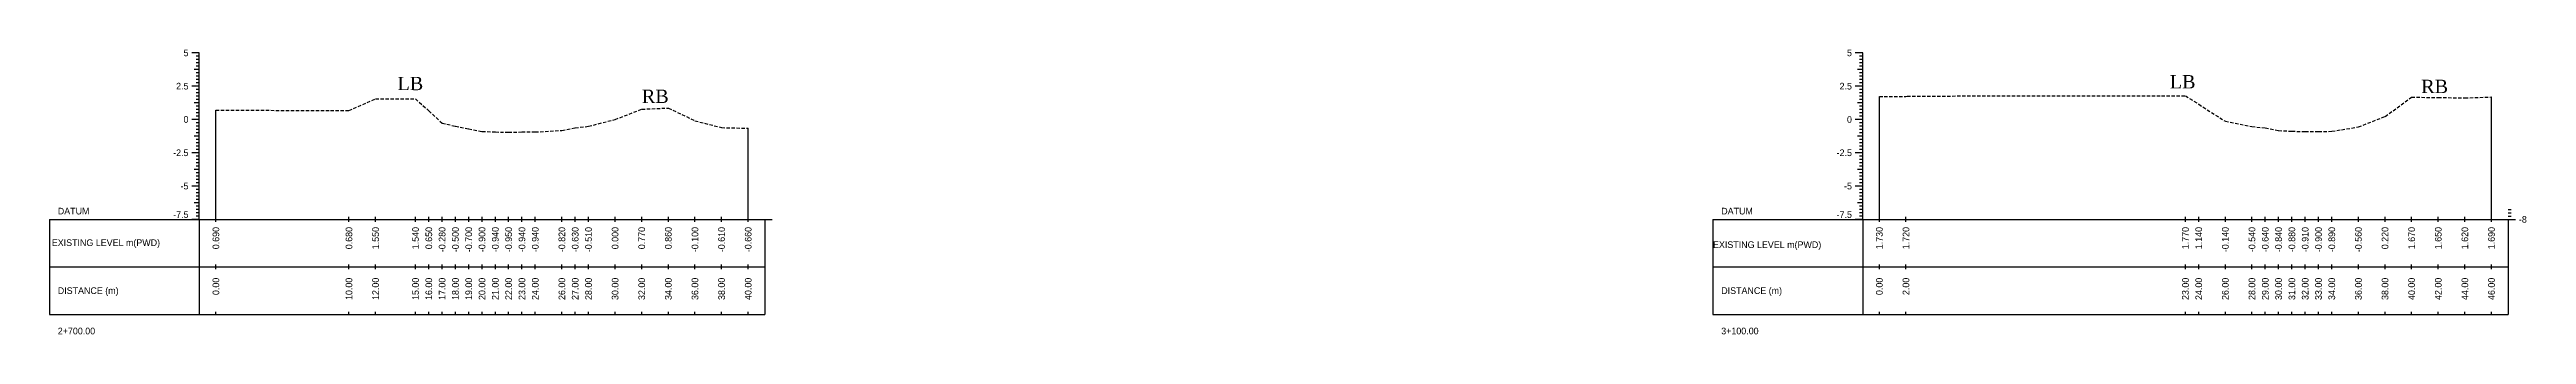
# Model space of a CAD drawing. Header units: inches. Extents: x 6579 to 9220, y -2276 to -1013.
# Drawn here: x 7905.2 to 8091.3, y -1494.5 to -1473.1 of the extents above; entities that cross this region are included whole.
import ezdxf
from ezdxf.enums import TextEntityAlignment as Align

# ---------------------------------------------------------------- set-up
doc = ezdxf.new("R2010")
doc.units = ezdxf.units.IN
doc.header["$MEASUREMENT"] = 0
doc.linetypes.add('HIDDEN', pattern=[0.375, 0.25, -0.125])
doc.layers.add('CS_Drawing', color=7, linetype='Continuous')
doc.layers.add('GL', color=3, linetype='HIDDEN')
doc.styles.add('romans', font='romans.shx')

msp = doc.modelspace()

# ---------------------------------------------------------------- linework, layer by layer
at = {"layer": 'CS_Drawing'}
for p, q in [((7916.45, -1473.39), (7915.89, -1473.39)), ((7916.45, -1473.39), (7916.06, -1473.39)), ((7916.45, -1473.39), (7916.22, -1473.39)), ((7916.45, -1473.64), (7916.22, -1473.64)), ((7916.45, -1473.89), (7916.22, -1473.89)), ((7916.45, -1485.89), (7916.45, -1473.39)), ((8041.45, -1473.39), (8040.89, -1473.39)), ((8041.45, -1473.39), (8041.06, -1473.39)), ((8041.45, -1473.39), (8041.22, -1473.39)), ((8041.45, -1473.64), (8041.22, -1473.64)), ((8041.45, -1473.89), (8041.22, -1473.89)), ((8041.45, -1485.89), (8041.45, -1473.39)), ((7916.45, -1475.89), (7915.89, -1475.89)), ((7916.45, -1474.64), (7916.06, -1474.64)), ((7916.45, -1475.89), (7916.06, -1475.89)), ((7916.45, -1474.14), (7916.22, -1474.14)), ((7916.45, -1474.39), (7916.22, -1474.39)), ((7916.45, -1474.64), (7916.22, -1474.64)), ((7916.45, -1474.89), (7916.22, -1474.89)), ((7916.45, -1475.14), (7916.22, -1475.14)), ((7916.45, -1475.39), (7916.22, -1475.39)), ((7916.45, -1475.64), (7916.22, -1475.64)), ((7916.45, -1475.89), (7916.22, -1475.89)), ((8041.45, -1475.89), (8040.89, -1475.89)), ((8041.45, -1474.64), (8041.06, -1474.64)), ((8041.45, -1475.89), (8041.06, -1475.89)), ((8041.45, -1474.14), (8041.22, -1474.14)), ((8041.45, -1474.39), (8041.22, -1474.39)), ((8041.45, -1474.64), (8041.22, -1474.64)), ((8041.45, -1474.89), (8041.22, -1474.89)), ((8041.45, -1475.14), (8041.22, -1475.14)), ((8041.45, -1475.39), (8041.22, -1475.39)), ((8041.45, -1475.64), (8041.22, -1475.64)), ((8041.45, -1475.89), (8041.22, -1475.89)), ((7916.45, -1477.14), (7916.06, -1477.14)), ((7916.45, -1476.14), (7916.22, -1476.14)), ((7916.45, -1476.39), (7916.22, -1476.39)), ((7916.45, -1476.64), (7916.22, -1476.64)), ((7916.45, -1476.89), (7916.22, -1476.89)), ((7916.45, -1477.14), (7916.22, -1477.14)), ((7916.45, -1477.39), (7916.22, -1477.39)), ((7916.45, -1477.64), (7916.22, -1477.64)), ((7917.7, -1485.89), (7917.7, -1477.7)), ((8041.45, -1477.14), (8041.06, -1477.14)), ((8041.45, -1476.14), (8041.22, -1476.14)), ((8041.45, -1476.39), (8041.22, -1476.39)), ((8041.45, -1476.64), (8041.22, -1476.64)), ((8041.45, -1476.89), (8041.22, -1476.89)), ((8041.45, -1477.14), (8041.22, -1477.14)), ((8041.45, -1477.39), (8041.22, -1477.39)), ((8041.45, -1477.64), (8041.22, -1477.64)), ((8042.7, -1485.89), (8042.7, -1476.66)), ((8088.7, -1485.89), (8088.7, -1476.7)), ((7916.45, -1478.39), (7915.89, -1478.39)), ((7916.45, -1478.39), (7916.06, -1478.39)), ((7916.45, -1479.64), (7916.06, -1479.64)), ((7916.45, -1477.89), (7916.22, -1477.89)), ((7916.45, -1478.14), (7916.22, -1478.14)), ((7916.45, -1478.39), (7916.22, -1478.39)), ((7916.45, -1478.64), (7916.22, -1478.64)), ((7916.45, -1478.89), (7916.22, -1478.89)), ((7916.45, -1479.14), (7916.22, -1479.14)), ((7916.45, -1479.39), (7916.22, -1479.39)), ((7916.45, -1479.64), (7916.22, -1479.64)), ((7957.7, -1485.89), (7957.7, -1479.05)), ((8041.45, -1478.39), (8040.89, -1478.39)), ((8041.45, -1478.39), (8041.06, -1478.39)), ((8041.45, -1479.64), (8041.06, -1479.64)), ((8041.45, -1477.89), (8041.22, -1477.89)), ((8041.45, -1478.14), (8041.22, -1478.14)), ((8041.45, -1478.39), (8041.22, -1478.39)), ((8041.45, -1478.64), (8041.22, -1478.64)), ((8041.45, -1478.89), (8041.22, -1478.89)), ((8041.45, -1479.14), (8041.22, -1479.14)), ((8041.45, -1479.39), (8041.22, -1479.39)), ((8041.45, -1479.64), (8041.22, -1479.64)), ((7916.45, -1480.89), (7915.89, -1480.89)), ((7916.45, -1480.89), (7916.06, -1480.89)), ((7916.45, -1479.89), (7916.22, -1479.89)), ((7916.45, -1480.14), (7916.22, -1480.14)), ((7916.45, -1480.39), (7916.22, -1480.39)), ((7916.45, -1480.64), (7916.22, -1480.64)), ((7916.45, -1480.89), (7916.22, -1480.89)), ((7916.45, -1481.14), (7916.22, -1481.14)), ((7916.45, -1481.39), (7916.22, -1481.39)), ((8041.45, -1480.89), (8040.89, -1480.89)), ((8041.45, -1480.89), (8041.06, -1480.89)), ((8041.45, -1479.89), (8041.22, -1479.89)), ((8041.45, -1480.14), (8041.22, -1480.14)), ((8041.45, -1480.39), (8041.22, -1480.39)), ((8041.45, -1480.64), (8041.22, -1480.64)), ((8041.45, -1480.89), (8041.22, -1480.89)), ((8041.45, -1481.14), (8041.22, -1481.14)), ((8041.45, -1481.39), (8041.22, -1481.39)), ((7916.45, -1483.39), (7915.89, -1483.39)), ((7916.45, -1482.14), (7916.06, -1482.14)), ((7916.45, -1483.39), (7916.06, -1483.39)), ((7916.45, -1481.64), (7916.22, -1481.64)), ((7916.45, -1481.89), (7916.22, -1481.89)), ((7916.45, -1482.14), (7916.22, -1482.14)), ((7916.45, -1482.39), (7916.22, -1482.39)), ((7916.45, -1482.64), (7916.22, -1482.64)), ((7916.45, -1482.89), (7916.22, -1482.89)), ((7916.45, -1483.14), (7916.22, -1483.14)), ((7916.45, -1483.39), (7916.22, -1483.39)), ((8041.45, -1483.39), (8040.89, -1483.39)), ((8041.45, -1482.14), (8041.06, -1482.14)), ((8041.45, -1483.39), (8041.06, -1483.39)), ((8041.45, -1481.64), (8041.22, -1481.64)), ((8041.45, -1481.89), (8041.22, -1481.89)), ((8041.45, -1482.14), (8041.22, -1482.14)), ((8041.45, -1482.39), (8041.22, -1482.39)), ((8041.45, -1482.64), (8041.22, -1482.64)), ((8041.45, -1482.89), (8041.22, -1482.89)), ((8041.45, -1483.14), (8041.22, -1483.14)), ((8041.45, -1483.39), (8041.22, -1483.39)), ((7916.45, -1484.64), (7916.06, -1484.64)), ((7916.45, -1483.64), (7916.22, -1483.64)), ((7916.45, -1483.89), (7916.22, -1483.89)), ((7916.45, -1484.14), (7916.22, -1484.14)), ((7916.45, -1484.39), (7916.22, -1484.39)), ((7916.45, -1484.64), (7916.22, -1484.64)), ((7916.45, -1484.89), (7916.22, -1484.89)), ((7916.45, -1485.14), (7916.22, -1485.14)), ((8041.45, -1484.64), (8041.06, -1484.64)), ((8041.45, -1483.64), (8041.22, -1483.64)), ((8041.45, -1483.89), (8041.22, -1483.89)), ((8041.45, -1484.14), (8041.22, -1484.14)), ((8041.45, -1484.39), (8041.22, -1484.39)), ((8041.45, -1484.64), (8041.22, -1484.64)), ((8041.45, -1484.89), (8041.22, -1484.89)), ((8041.45, -1485.14), (8041.22, -1485.14)), ((8089.95, -1485.14), (8090.17, -1485.14)), ((7905.2, -1485.89), (7916.45, -1485.89)), ((7905.2, -1485.89), (7905.2, -1493.02)), ((7916.45, -1485.89), (7915.89, -1485.89)), ((7916.45, -1485.89), (7916.06, -1485.89)), ((7916.45, -1485.39), (7916.22, -1485.39)), ((7916.45, -1485.64), (7916.22, -1485.64)), ((7916.45, -1485.89), (7916.22, -1485.89)), ((7916.45, -1485.89), (7958.95, -1485.89)), ((7916.45, -1485.89), (7916.45, -1493.02)), ((7917.7, -1486.08), (7917.7, -1485.71)), ((7927.7, -1486.08), (7927.7, -1485.71)), ((7929.7, -1486.08), (7929.7, -1485.71)), ((7932.7, -1486.08), (7932.7, -1485.71)), ((7933.7, -1486.08), (7933.7, -1485.71)), ((7934.7, -1486.08), (7934.7, -1485.71)), ((7935.7, -1486.08), (7935.7, -1485.71)), ((7936.7, -1486.08), (7936.7, -1485.71)), ((7937.7, -1486.08), (7937.7, -1485.71)), ((7938.7, -1486.08), (7938.7, -1485.71)), ((7939.7, -1486.08), (7939.7, -1485.71)), ((7940.7, -1486.08), (7940.7, -1485.71)), ((7941.7, -1486.08), (7941.7, -1485.71)), ((7943.7, -1486.08), (7943.7, -1485.71)), ((7944.7, -1486.08), (7944.7, -1485.71)), ((7945.7, -1486.08), (7945.7, -1485.71)), ((7947.7, -1486.08), (7947.7, -1485.71)), ((7949.7, -1486.08), (7949.7, -1485.71)), ((7951.7, -1486.08), (7951.7, -1485.71)), ((7953.7, -1486.08), (7953.7, -1485.71)), ((7955.7, -1486.08), (7955.7, -1485.71)), ((7957.7, -1486.08), (7957.7, -1485.71)), ((7958.95, -1485.89), (7959.51, -1485.89)), ((7958.95, -1485.89), (7959.34, -1485.89)), ((7958.95, -1485.89), (7959.17, -1485.89)), ((7958.95, -1485.89), (7958.95, -1493.02)), ((8030.2, -1485.89), (8041.45, -1485.89)), ((8030.2, -1485.89), (8030.2, -1493.02)), ((8041.45, -1485.89), (8040.89, -1485.89)), ((8041.45, -1485.89), (8041.06, -1485.89)), ((8041.45, -1485.39), (8041.22, -1485.39)), ((8041.45, -1485.64), (8041.22, -1485.64)), ((8041.45, -1485.89), (8041.22, -1485.89)), ((8041.45, -1485.89), (8089.95, -1485.89)), ((8041.45, -1485.89), (8041.45, -1493.02)), ((8042.7, -1486.08), (8042.7, -1485.71)), ((8044.7, -1486.08), (8044.7, -1485.71)), ((8065.7, -1486.08), (8065.7, -1485.71)), ((8066.7, -1486.08), (8066.7, -1485.71)), ((8068.7, -1486.08), (8068.7, -1485.71)), ((8070.7, -1486.08), (8070.7, -1485.71)), ((8071.7, -1486.08), (8071.7, -1485.71)), ((8072.7, -1486.08), (8072.7, -1485.71)), ((8073.7, -1486.08), (8073.7, -1485.71)), ((8074.7, -1486.08), (8074.7, -1485.71)), ((8075.7, -1486.08), (8075.7, -1485.71)), ((8076.7, -1486.08), (8076.7, -1485.71)), ((8078.7, -1486.08), (8078.7, -1485.71)), ((8080.7, -1486.08), (8080.7, -1485.71)), ((8082.7, -1486.08), (8082.7, -1485.71)), ((8084.7, -1486.08), (8084.7, -1485.71)), ((8086.7, -1486.08), (8086.7, -1485.71)), ((8088.7, -1486.08), (8088.7, -1485.71)), ((8089.95, -1485.39), (8090.17, -1485.39)), ((8089.95, -1485.64), (8090.17, -1485.64)), ((8089.95, -1485.89), (8090.51, -1485.89)), ((8089.95, -1485.89), (8090.34, -1485.89)), ((8089.95, -1485.89), (8090.17, -1485.89)), ((8089.95, -1485.89), (8089.95, -1493.02)), ((7905.2, -1489.46), (7916.45, -1489.46)), ((7916.45, -1489.46), (7958.95, -1489.46)), ((7916.45, -1489.46), (7958.95, -1489.46)), ((7917.7, -1489.64), (7917.7, -1489.27)), ((7927.7, -1489.64), (7927.7, -1489.27)), ((7929.7, -1489.64), (7929.7, -1489.27)), ((7932.7, -1489.64), (7932.7, -1489.27)), ((7933.7, -1489.64), (7933.7, -1489.27)), ((7934.7, -1489.64), (7934.7, -1489.27)), ((7935.7, -1489.64), (7935.7, -1489.27)), ((7936.7, -1489.64), (7936.7, -1489.27)), ((7937.7, -1489.64), (7937.7, -1489.27)), ((7938.7, -1489.64), (7938.7, -1489.27)), ((7939.7, -1489.64), (7939.7, -1489.27)), ((7940.7, -1489.64), (7940.7, -1489.27)), ((7941.7, -1489.64), (7941.7, -1489.27)), ((7943.7, -1489.64), (7943.7, -1489.27)), ((7944.7, -1489.64), (7944.7, -1489.27)), ((7945.7, -1489.64), (7945.7, -1489.27)), ((7947.7, -1489.64), (7947.7, -1489.27)), ((7949.7, -1489.64), (7949.7, -1489.27)), ((7951.7, -1489.64), (7951.7, -1489.27)), ((7953.7, -1489.64), (7953.7, -1489.27)), ((7955.7, -1489.64), (7955.7, -1489.27)), ((7957.7, -1489.64), (7957.7, -1489.27)), ((8030.2, -1489.46), (8041.45, -1489.46)), ((8041.45, -1489.46), (8089.95, -1489.46)), ((8041.45, -1489.46), (8089.95, -1489.46)), ((8042.7, -1489.64), (8042.7, -1489.27)), ((8044.7, -1489.64), (8044.7, -1489.27)), ((8065.7, -1489.64), (8065.7, -1489.27)), ((8066.7, -1489.64), (8066.7, -1489.27)), ((8068.7, -1489.64), (8068.7, -1489.27)), ((8070.7, -1489.64), (8070.7, -1489.27)), ((8071.7, -1489.64), (8071.7, -1489.27)), ((8072.7, -1489.64), (8072.7, -1489.27)), ((8073.7, -1489.64), (8073.7, -1489.27)), ((8074.7, -1489.64), (8074.7, -1489.27)), ((8075.7, -1489.64), (8075.7, -1489.27)), ((8076.7, -1489.64), (8076.7, -1489.27)), ((8078.7, -1489.64), (8078.7, -1489.27)), ((8080.7, -1489.64), (8080.7, -1489.27)), ((8082.7, -1489.64), (8082.7, -1489.27)), ((8084.7, -1489.64), (8084.7, -1489.27)), ((8086.7, -1489.64), (8086.7, -1489.27)), ((8088.7, -1489.64), (8088.7, -1489.27)), ((7905.2, -1493.02), (7916.45, -1493.02)), ((7916.45, -1493.02), (7958.95, -1493.02)), ((7917.7, -1493.02), (7917.7, -1492.83)), ((7927.7, -1493.02), (7927.7, -1492.83)), ((7929.7, -1493.02), (7929.7, -1492.83)), ((7932.7, -1493.02), (7932.7, -1492.83)), ((7933.7, -1493.02), (7933.7, -1492.83)), ((7934.7, -1493.02), (7934.7, -1492.83)), ((7935.7, -1493.02), (7935.7, -1492.83)), ((7936.7, -1493.02), (7936.7, -1492.83)), ((7937.7, -1493.02), (7937.7, -1492.83)), ((7938.7, -1493.02), (7938.7, -1492.83)), ((7939.7, -1493.02), (7939.7, -1492.83)), ((7940.7, -1493.02), (7940.7, -1492.83)), ((7941.7, -1493.02), (7941.7, -1492.83)), ((7943.7, -1493.02), (7943.7, -1492.83)), ((7944.7, -1493.02), (7944.7, -1492.83)), ((7945.7, -1493.02), (7945.7, -1492.83)), ((7947.7, -1493.02), (7947.7, -1492.83)), ((7949.7, -1493.02), (7949.7, -1492.83)), ((7951.7, -1493.02), (7951.7, -1492.83)), ((7953.7, -1493.02), (7953.7, -1492.83)), ((7955.7, -1493.02), (7955.7, -1492.83)), ((7957.7, -1493.02), (7957.7, -1492.83)), ((8030.2, -1493.02), (8041.45, -1493.02)), ((8041.45, -1493.02), (8089.95, -1493.02)), ((8042.7, -1493.02), (8042.7, -1492.83)), ((8044.7, -1493.02), (8044.7, -1492.83)), ((8065.7, -1493.02), (8065.7, -1492.83)), ((8066.7, -1493.02), (8066.7, -1492.83)), ((8068.7, -1493.02), (8068.7, -1492.83)), ((8070.7, -1493.02), (8070.7, -1492.83)), ((8071.7, -1493.02), (8071.7, -1492.83)), ((8072.7, -1493.02), (8072.7, -1492.83)), ((8073.7, -1493.02), (8073.7, -1492.83)), ((8074.7, -1493.02), (8074.7, -1492.83)), ((8075.7, -1493.02), (8075.7, -1492.83)), ((8076.7, -1493.02), (8076.7, -1492.83)), ((8078.7, -1493.02), (8078.7, -1492.83)), ((8080.7, -1493.02), (8080.7, -1492.83)), ((8082.7, -1493.02), (8082.7, -1492.83)), ((8084.7, -1493.02), (8084.7, -1492.83)), ((8086.7, -1493.02), (8086.7, -1492.83)), ((8088.7, -1493.02), (8088.7, -1492.83))]:
    msp.add_line(p, q, dxfattribs=at)
at = {"layer": 'GL'}
for points in [[(7917.7, -1477.7), (7927.7, -1477.71), (7929.7, -1476.84), (7932.7, -1476.85), (7933.7, -1477.74), (7934.7, -1478.67), (7935.7, -1478.89), (7936.7, -1479.09), (7937.7, -1479.29), (7938.7, -1479.33), (7939.7, -1479.34), (7940.7, -1479.33), (7941.7, -1479.33), (7943.7, -1479.21), (7944.7, -1479.02), (7945.7, -1478.9), (7947.7, -1478.39), (7949.7, -1477.62), (7951.7, -1477.53), (7953.7, -1478.49), (7955.7, -1479), (7957.7, -1479.05)], [(8042.7, -1476.66), (8044.7, -1476.67), (8044.79, -1476.63), (8065.7, -1476.62), (8066.7, -1477.25), (8068.7, -1478.53), (8070.7, -1478.93), (8071.7, -1479.03), (8072.7, -1479.23), (8073.7, -1479.27), (8074.7, -1479.3), (8075.7, -1479.29), (8076.7, -1479.28), (8078.7, -1478.95), (8080.7, -1478.17), (8082.7, -1476.72), (8084.7, -1476.74), (8086.7, -1476.77), (8088.7, -1476.7)]]:
    msp.add_lwpolyline(points, dxfattribs=at)

# ---------------------------------------------------------------- texts
at = {"char_height": 1, "width": 263.4059, "attachment_point": 1, "style": 'romans'}
for s, insert in [('{\\fTimes New Roman|b0|i0|c0|p18;LB}', (7931.35, -1475.19)), ('{\\fTimes New Roman|b0|i0|c0|p18;LB}', (8064.53, -1475.06)), ('{\\fTimes New Roman|b0|i0|c0|p18;RB}', (8083.42, -1475.41)), ('{\\fTimes New Roman|b0|i0|c0|p18;RB}', (7949.71, -1476.15))]:
    msp.add_mtext(s, dxfattribs=dict(at, insert=insert))
at = {"layer": 'CS_Drawing'}
for s, p in [('5', (7915.64, -1473.39)), ('5', (8040.64, -1473.39)), ('2.5', (7915.64, -1475.89)), ('2.5', (8040.64, -1475.89)), ('0', (7915.64, -1478.39)), ('0', (8040.64, -1478.39)), ('-2.5', (7915.64, -1480.89)), ('-2.5', (8040.64, -1480.89)), ('-5', (7915.64, -1483.39)), ('-5', (8040.64, -1483.39))]:
    msp.add_text(s, height=0.5, dxfattribs=at).set_placement(p, align=Align.MIDDLE_RIGHT)
for s, p in [('DATUM', (7905.82, -1485.27)), ('DATUM', (8030.82, -1485.27)), ('-8', (8090.76, -1485.89)), ('-8', (8090.76, -1485.89)), ('EXISTING LEVEL m(PWD)', (7905.37, -1487.64)), ('EXISTING LEVEL m(PWD)', (8030.2, -1487.79)), ('DISTANCE (m)', (7905.82, -1491.24)), ('DISTANCE (m)', (8030.82, -1491.24)), ('2+700.00', (7905.82, -1494.27)), ('3+100.00', (8030.82, -1494.27))]:
    msp.add_text(s, height=0.5, dxfattribs=at).set_placement(p, align=Align.MIDDLE_LEFT)
for p in [(7915.64, -1485.78), (8040.64, -1485.78)]:
    msp.add_text('-7.5', height=0.5, dxfattribs=at).set_placement(p, align=Align.RIGHT)
for s, p in [('0.690', (7917.7, -1486.46)), ('0.680', (7927.7, -1486.46)), ('1.550', (7929.7, -1486.46)), ('1.540', (7932.7, -1486.46)), ('0.650', (7933.7, -1486.46)), ('-0.280', (7934.7, -1486.46)), ('-0.500', (7935.7, -1486.46)), ('-0.700', (7936.7, -1486.46)), ('-0.900', (7937.7, -1486.46)), ('-0.940', (7938.7, -1486.46)), ('-0.950', (7939.7, -1486.46)), ('-0.940', (7940.7, -1486.46)), ('-0.940', (7941.7, -1486.46)), ('-0.820', (7943.7, -1486.46)), ('-0.630', (7944.7, -1486.46)), ('-0.510', (7945.7, -1486.46)), ('0.000', (7947.7, -1486.46)), ('0.770', (7949.7, -1486.46)), ('0.860', (7951.7, -1486.46)), ('-0.100', (7953.7, -1486.46)), ('-0.610', (7955.7, -1486.46)), ('-0.660', (7957.7, -1486.46)), ('1.730', (8042.7, -1486.46)), ('1.720', (8044.7, -1486.46)), ('1.770', (8065.7, -1486.46)), ('1.140', (8066.7, -1486.46)), ('-0.140', (8068.7, -1486.46)), ('-0.540', (8070.7, -1486.46)), ('-0.640', (8071.7, -1486.46)), ('-0.840', (8072.7, -1486.46)), ('-0.880', (8073.7, -1486.46)), ('-0.910', (8074.7, -1486.46)), ('-0.900', (8075.7, -1486.46)), ('-0.890', (8076.7, -1486.46)), ('-0.560', (8078.7, -1486.46)), ('0.220', (8080.7, -1486.46)), ('1.670', (8082.7, -1486.46)), ('1.650', (8084.7, -1486.46)), ('1.620', (8086.7, -1486.46)), ('1.690', (8088.7, -1486.46)), ('0.00', (7917.7, -1490.27)), ('10.00', (7927.7, -1490.27)), ('12.00', (7929.7, -1490.27)), ('15.00', (7932.7, -1490.27)), ('16.00', (7933.7, -1490.27)), ('17.00', (7934.7, -1490.27)), ('18.00', (7935.7, -1490.27)), ('19.00', (7936.7, -1490.27)), ('20.00', (7937.7, -1490.27)), ('21.00', (7938.7, -1490.27)), ('22.00', (7939.7, -1490.27)), ('23.00', (7940.7, -1490.27)), ('24.00', (7941.7, -1490.27)), ('26.00', (7943.7, -1490.27)), ('27.00', (7944.7, -1490.27)), ('28.00', (7945.7, -1490.27)), ('30.00', (7947.7, -1490.27)), ('32.00', (7949.7, -1490.27)), ('34.00', (7951.7, -1490.27)), ('36.00', (7953.7, -1490.27)), ('38.00', (7955.7, -1490.27)), ('40.00', (7957.7, -1490.27)), ('0.00', (8042.7, -1490.27)), ('2.00', (8044.7, -1490.27)), ('23.00', (8065.7, -1490.27)), ('24.00', (8066.7, -1490.27)), ('26.00', (8068.7, -1490.27)), ('28.00', (8070.7, -1490.27)), ('29.00', (8071.7, -1490.27)), ('30.00', (8072.7, -1490.27)), ('31.00', (8073.7, -1490.27)), ('32.00', (8074.7, -1490.27)), ('33.00', (8075.7, -1490.27)), ('34.00', (8076.7, -1490.27)), ('36.00', (8078.7, -1490.27)), ('38.00', (8080.7, -1490.27)), ('40.00', (8082.7, -1490.27)), ('42.00', (8084.7, -1490.27)), ('44.00', (8086.7, -1490.27)), ('46.00', (8088.7, -1490.27))]:
    msp.add_text(s, height=0.5, rotation=90, dxfattribs=at).set_placement(p, align=Align.MIDDLE_RIGHT)

doc.saveas('drawing.dxf')
